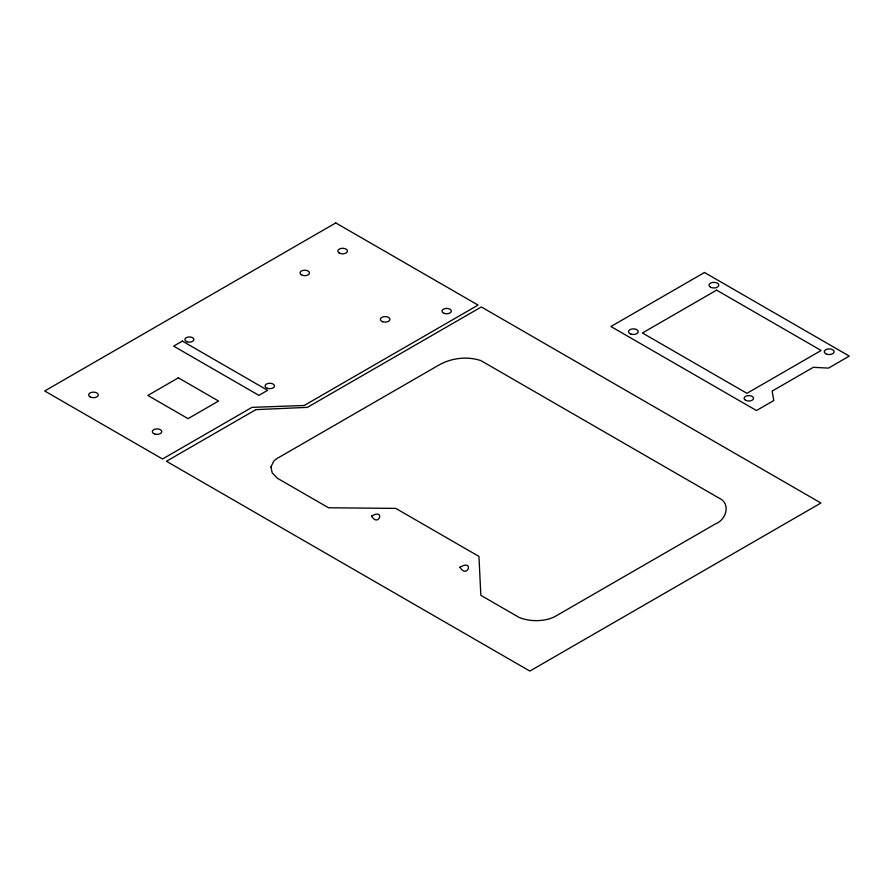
<?xml version="1.0" encoding="UTF-8"?>
<svg xmlns="http://www.w3.org/2000/svg" width="894" height="894" viewBox="0 0 894 894"><rect width="100%" height="100%" fill="white"/><g stroke="black" fill="none" stroke-linecap="round" stroke-linejoin="round"><path stroke-width="1.34" d="M270.96 466.947L272.201 472.859L277.229 478.145L328.545 507.77L395.774 508.395L478.949 556.414L480.838 595.326L519.235 617.497C528.265 621.017 538.411 621.565 547.81 619.251A26.932 15.544 0 0 0 555.811 616.067L715.412 523.918C726.319 519.872 731.258 503.434 718.798 497.958L480.86 360.584C467.361 356.125 452.006 357.902 439.58 364.663L279.978 456.812A24.686 14.259 0 0 0 273.687 461.315L270.96 466.947M371.524 516.117C378.698 527.985 385.56 507.904 371.524 516.117M459.985 567.243C467.394 579.513 474.479 558.761 459.985 567.243M335.786 222.93L44.7 390.98L162.518 459.002L251.974 407.362L304.172 405.485L478.078 305.077L335.786 222.93M182.387 341.095L173.648 346.146L258.902 395.36L267.63 390.32L182.387 341.095M178.364 377.827L147.868 395.439L188.064 418.649L218.561 401.037L178.364 377.827M255.896 409.631L166.44 461.27L529.84 671.07L820.927 503.02L481.33 306.955L307.413 407.362L255.896 409.631M704.494 272.491L610.926 326.511L756.469 410.536L773.791 400.534L772.114 391.103L813.316 367.311L828.503 368.104L849.3 356.103L704.494 272.491M716.619 290.148L642.417 332.981L746.937 393.326L821.139 350.482L716.619 290.148M154.595 433.97A4.761 2.749 0 0 0 161.803 431.668A4.761 2.749 0 0 0 154.74 429.221A4.761 2.749 0 0 0 154.595 433.97M90.272 396.992A4.816 2.783 0 0 0 98.195 395.472A4.816 2.783 0 0 0 91.948 392.276A4.816 2.783 0 0 0 90.272 396.992M267.429 388.32A4.705 2.716 0 0 0 274.492 385.962A4.705 2.716 0 0 0 267.429 383.615A4.705 2.716 0 0 0 267.429 388.32M187.125 341.787A4.492 2.593 0 0 0 193.875 339.541A4.492 2.593 0 0 0 187.125 337.295A4.492 2.593 0 0 0 187.125 341.787M302.384 275.296A4.727 2.727 0 0 0 309.48 272.927A4.727 2.727 0 0 0 302.384 270.569A4.727 2.727 0 0 0 302.384 275.296M382.766 321.751A4.783 2.76 0 0 0 389.94 319.359A4.783 2.76 0 0 0 382.766 316.957A4.783 2.76 0 0 0 382.766 321.751M444.318 313.425A4.66 2.693 0 0 0 451.314 311.101A4.66 2.693 0 0 0 444.318 308.776A4.66 2.693 0 0 0 444.318 313.425M339.251 253.013A4.805 2.771 0 0 0 347.285 251.773A4.805 2.771 0 0 0 341.407 248.376A4.805 2.771 0 0 0 339.251 253.013M630.952 334.099A4.872 2.805 0 0 0 638.249 331.663A4.872 2.805 0 0 0 630.952 329.227A4.872 2.805 0 0 0 630.952 334.099M745.473 400.233A4.716 2.727 0 0 0 753.374 399.003A4.716 2.727 0 0 0 747.596 395.673A4.716 2.727 0 0 0 745.473 400.233M825.721 353.733A4.917 2.838 0 0 0 833.957 352.459A4.917 2.838 0 0 0 827.922 348.984A4.917 2.838 0 0 0 825.721 353.733M710.473 287.153A4.872 2.805 0 0 0 718.62 285.89A4.872 2.805 0 0 0 712.652 282.448A4.872 2.805 0 0 0 710.473 287.153"/></g></svg>
